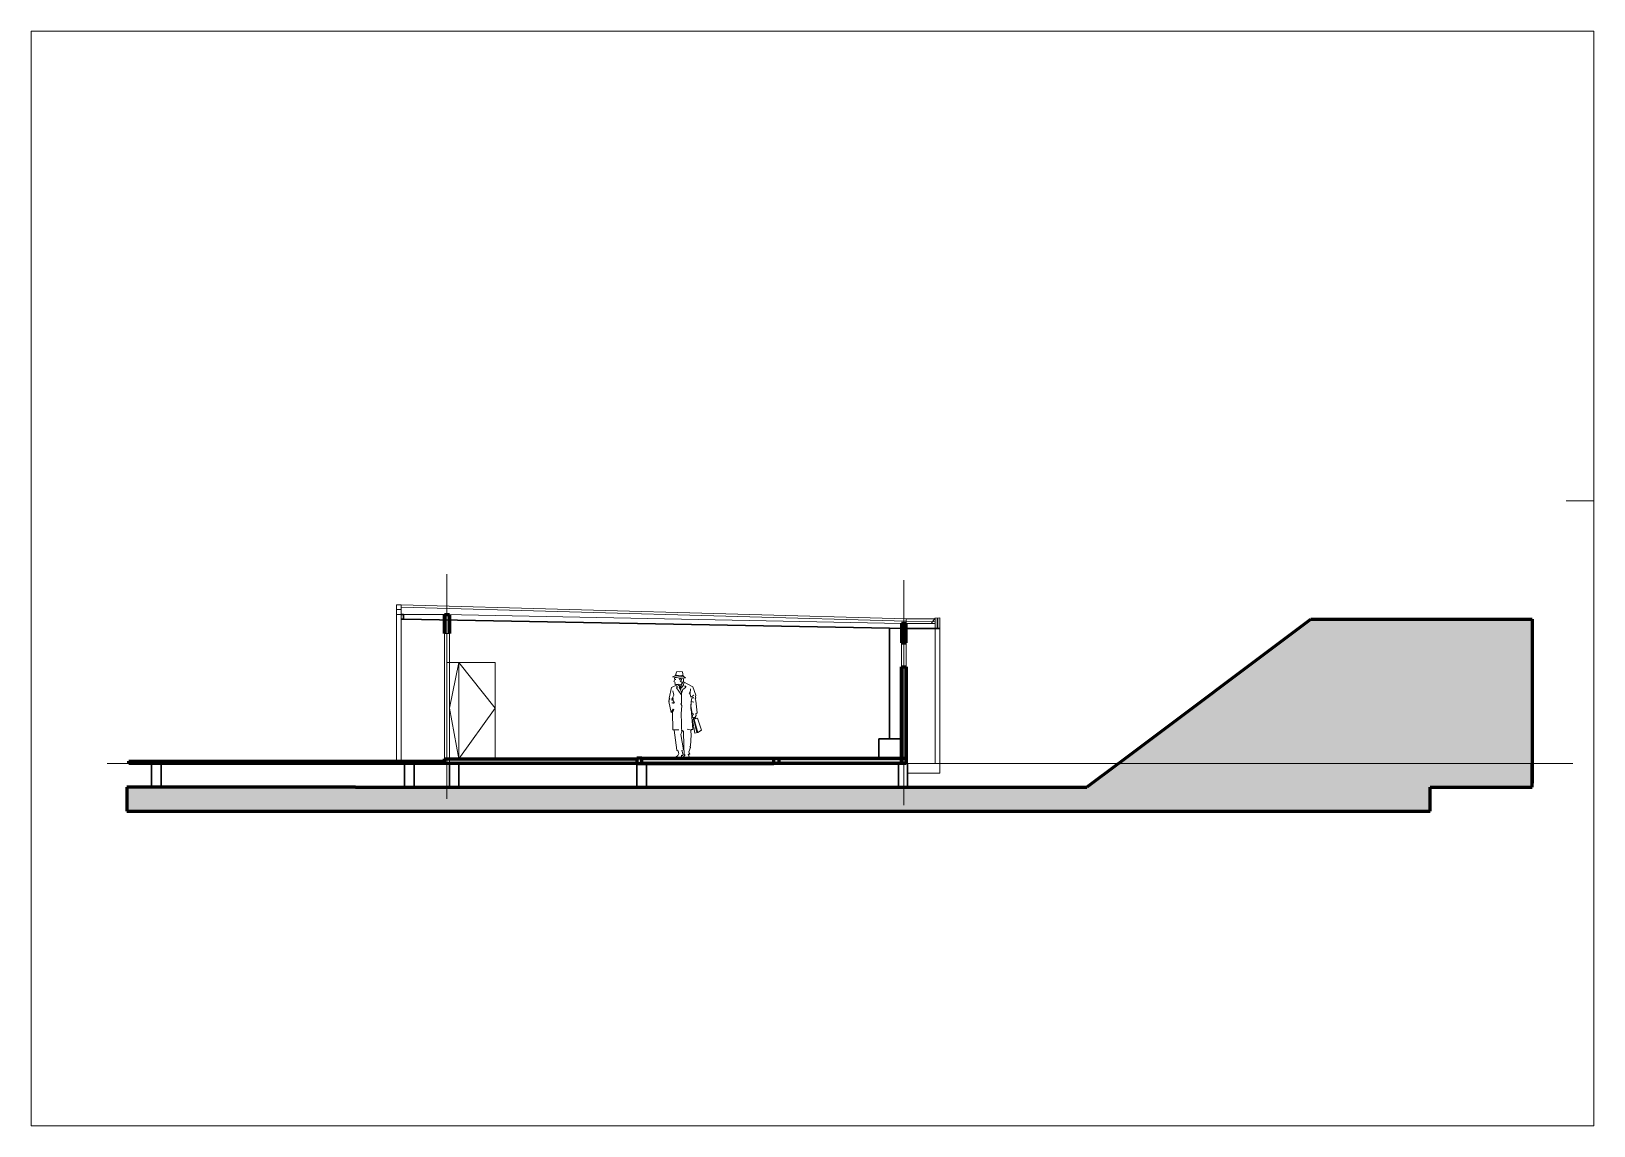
# Paper-space layout 'Corte' of a CAD drawing. Header units: millimetres. Extents: x 29 to 262, y 20 to 183.
# The model-space entities are those that its viewports show. They can reach past a viewport. Long polylines and large blocks are cut down to what shows.
import ezdxf

# ---------------------------------------------------------------- set-up
doc = ezdxf.new("R2010")
doc.units = ezdxf.units.MM
doc.linetypes.add('ACAD_ISO04W100', pattern=[30, 24, -3, 0, -3])
doc.linetypes.add('HIDDEN2', pattern=[4.7625, 3.175, -1.5875])
doc.layers.get('0').update_dxf_attribs({"lineweight": 9})
for name, color, linetype, lineweight in [('EIXOS', 251, 'ACAD_ISO04W100', 9), ('LINHA FINA', 1, 'Continuous', 9), ('LINHA GROSSA', 6, 'Continuous', 60), ('LINHA MÉDIA', 3, 'Continuous', 30), ('MOBILIARIO', 13, 'Continuous', 9), ('PROJEÇÃO', 30, 'HIDDEN2', 9)]:
    doc.layers.add(name, color=color, linetype=linetype, lineweight=lineweight)

# ---------------------------------------------------------------- blocks, each defined once
blk = doc.blocks.new('Pessoa03-VF')
for p, q in [((-0.8, 175.7), (-2.4, 179.6)), ((-0.3, 170.2), (-0.8, 175.7)), ((4.5, 166.8), (-0.3, 170.2)), ((-0.1, 165.9), (4.5, 166.8)), ((0.5, 162.9), (-0.1, 165.9)), ((0.4, 158.5), (0.5, 162.9)), ((-24.7, 146.9), (-30.1, 124.3)), ((-11.3, 152.8), (-24.7, 146.9)), ((-17.8, 156.7), (-16.6, 156.5)), ((-16.2, 153), (-11.3, 152.8)), ((-16.2, 153), (-16.2, 153)), ((19.7, 147.7), (0.4, 158.5)), ((25.7, 130.1), (19.7, 147.7)), ((24.7, 126.8), (25.7, 130.1)), ((-28.7, 123.4), (-30.8, 120.6)), ((-30.8, 120.6), (-30.1, 118.2)), ((-30.1, 118.2), (-30.7, 117.5)), ((-30.7, 117.5), (-25.6, 94.7)), ((-30.1, 124.3), (-28.7, 123.4)), ((-25.6, 94.7), (-21.6, 101.5)), ((-20.1, 100.5), (-23.2, 95.3)), ((-21.6, 101.5), (-20.1, 100.5)), ((15, 102.2), (15.6, 116.7)), ((15.9, 99.9), (15, 102.2)), ((15.6, 116.7), (15.4, 108.5)), ((15.4, 108.5), (16.6, 100.4)), ((16.6, 94.6), (15.9, 99.9)), ((16.6, 100.4), (18, 92.6)), ((24.4, 122.9), (25.9, 124.9)), ((25.6, 118.9), (24.4, 122.9)), ((25.9, 124.9), (24.7, 126.8)), ((28.1, 93.9), (25.6, 118.9)), ((-23.2, 95.3), (-22.6, 58.4)), ((19, 58.8), (16.6, 94.6)), ((20.7, 91.7), (17.7, 87.3)), ((17.7, 87.3), (18.8, 83.7)), ((18, 92.6), (20.7, 91.7)), ((26.2, 82), (18.2, 79.3)), ((18.2, 79.3), (23.2, 51.6)), ((18.8, 83.7), (20.4, 83.2)), ((20.6, 84), (20.5, 80.8)), ((27.3, 52.4), (20.9, 78.9)), ((22.8, 81.6), (21.8, 84.3)), ((21.9, 82.8), (22.3, 82.7)), ((22, 79.7), (29.2, 52.8)), ((22.3, 82.7), (26.3, 87.8)), ((23.7, 84), (26.2, 82)), ((25.6, 91.2), (28.1, 93.9)), ((26.3, 87.8), (25.6, 91.2)), ((28.9, 82.4), (27.3, 82)), ((36.8, 57.3), (28.9, 82.4)), ((-22.6, 58.4), (-18, 58.7)), ((-18, 58.7), (-19.8, 58.1)), ((-19.8, 58.1), (-14.4, 16.4)), ((-18, 58.7), (-10.3, 58.8)), ((-6.5, 48.6), (-3.7, 54.3)), ((-0.9, 16.8), (-6.5, 48.6)), ((-4.7, 58.4), (-0.8, 54.7)), ((-3.7, 54.3), (-4.7, 58.4)), ((-0.8, 54.7), (-0.2, 24.9)), ((16, 58), (7.3, 59.6)), ((14, 24.7), (15.1, 48.3)), ((14.7, 55.3), (15.7, 58.8)), ((15.1, 48.3), (14.7, 55.3)), ((15.7, 58.8), (19, 58.8)), ((23.2, 51.6), (29.4, 52.4)), ((29.4, 52.4), (36.8, 57.3)), ((-13, 5), (-16.4, 2.6)), ((-16.4, 2.6), (-16.1, 0.2)), ((-16.1, 0.2), (-8.8, -0.4)), ((-14.4, 16.4), (-11.9, 14.5)), ((-10.8, 9.4), (-13, 5)), ((-11.9, 14.5), (-10.8, 9.4)), ((-8.8, -0.4), (-4.8, 3.1)), ((-5.1, 6.2), (-3.5, 4.4)), ((-4.8, 3.1), (-5.1, 6.2)), ((-4.1, 15.3), (-0.9, 16.8)), ((-1.4, 6.4), (-4.1, 15.3)), ((-3.5, 4.4), (-1.4, 6.4)), ((2.4, 6.7), (-1.2, 2.7)), ((-1.2, 2.7), (0, 0)), ((-0.2, 24.9), (0.5, 7.3)), ((0.5, 7.3), (2.4, 6.7)), ((8.9, 7.6), (12, 7.5)), ((11.4, 1.2), (8.9, 7.6)), ((9.7, 0), (11.4, 1.2)), ((10.5, 12.4), (13.8, 21.7)), ((12, 7.5), (10.5, 12.4)), ((12.7, 24), (14, 24.7)), ((13.8, 21.7), (12.7, 24)), ((0, 0), (9.7, 0))]:
    blk.add_line(p, q)
for points in [[(-2.4, 179.6), (-8.4, 179.2), (-13.5, 180.1), (-17.2, 171.2), (-22.4, 168.6), (-18.1, 167.9), (-18.1, 167.9)], [(-17.6, 167.7), (-18.7, 165), (-18, 163.4), (-20.1, 159.4), (-18.2, 158.3), (-18.1, 156.9), (-17.4, 155.6), (-17.6, 153.3), (-16.2, 153)], [(-0.5, 165.9), (-6.8, 166.2), (-14.1, 167.1), (-17.6, 167.7)], [(-16.8, 163.9), (-15.3, 163.1), (-16.9, 163.1)], [(-16.7, 171.1), (-3.2, 169.7), (-0.6, 170), (-0.5, 171.7), (-2.9, 171.2), (-15, 172.3), (-15.6, 172.9)], [(-8.7, 166.3), (-8.2, 163.5), (-7.2, 163.7), (-5.6, 164.6), (-4.2, 163.1), (-4.6, 160.9), (-6.4, 160), (-3.4, 157.7), (-0.2, 157.7)], [(-21.8, 139.9), (-20.4, 130.6), (-22.1, 126.4), (-21.4, 122.6), (-24.4, 124.8), (-21.4, 120.4), (-26, 121.2), (-22.2, 120.1), (-19.1, 114.5), (-24.4, 115), (-20.8, 113.3)], [(-14.3, 149.6), (-12.1, 148), (-14.2, 145.8), (-4.9, 131.9), (-1.5, 142.3), (4.4, 146.3), (3, 149.9), (6, 147.1)], [(-8.8, 146.8), (-7.5, 148.6), (-10.9, 151.8)], [(-10, 153.2), (-9, 151.8), (-5.6, 152.4), (-1.5, 156.1), (-4.7, 149.9), (-6, 148.3), (-4.6, 144.9), (0.2, 151.6), (0.9, 155.9)], [(-8.9, 146.7), (-6.1, 142.2), (-4.4, 136.3), (-4.4, 114.1), (-5.5, 112.4), (-3.6, 109.1), (-5.2, 91.6), (-4.3, 72.5), (-4.9, 59.7)], [(-5.5, 140.6), (-6.2, 145.2), (-5.7, 147.1), (-6.7, 148.6), (-7.7, 146.5), (-6.9, 145.3), (-7.4, 144)], [(14.9, 143.3), (14.1, 134.9), (11.6, 135.3), (14.1, 132.6), (15.2, 126.1), (21.4, 130.2), (16.6, 127.3), (21.7, 124.6), (17.2, 124.1), (16, 117.5), (21.2, 116.1)]]:
    blk.add_lwpolyline(points)

msp = doc.modelspace()

# ---------------------------------------------------------------- hatches: boundary and pattern name
at = {"layer": 'EIXOS'}
h = msp.add_hatch(color=256, dxfattribs=at)
h.dxf.hatch_style = 1
h.paths.add_polyline_path([(1565518.5, 2340835.6), (1565338.5, 2340835.6), (1565338.5, 2340809.8), (1565518.5, 2340809.8)])
h.paths.add_polyline_path([(1565338.5, 2340835.6), (1565298.5, 2340835.6), (1565298.5, 2340809.8), (1565338.5, 2340809.8)])
h.paths.add_polyline_path([(1565338.5, 2340809.8), (1565298.5, 2340809.8), (1565298.5, 2340785.6), (1565303.8, 2340785.6), (1565338.5, 2340785.6)])
h.paths.add_polyline_path([(1565518.5, 2340809.8), (1565338.5, 2340809.8), (1565338.5, 2340785.6), (1565518.5, 2340785.6)])
h.paths.add_polyline_path([(1565698.5, 2340809.8), (1565518.5, 2340809.8), (1565518.5, 2340785.6), (1565698.5, 2340785.6)])
h.paths.add_polyline_path([(1565698.5, 2340835.6), (1565518.5, 2340835.6), (1565518.5, 2340809.8), (1565698.5, 2340809.8)])
h.paths.add_polyline_path([(1565878.5, 2340835.6), (1565698.5, 2340835.6), (1565698.5, 2340809.8), (1565878.5, 2340809.8)])
h.paths.add_polyline_path([(1565878.5, 2340809.8), (1565698.5, 2340809.8), (1565698.5, 2340785.6), (1565878.5, 2340785.6)])
h.paths.add_polyline_path([(1566058.5, 2340809.8), (1565878.5, 2340809.8), (1565878.5, 2340785.6), (1566058.5, 2340785.6)])
h.paths.add_polyline_path([(1566058.5, 2340835.6), (1565878.5, 2340835.6), (1565878.5, 2340809.8), (1566058.5, 2340809.8)])
h.paths.add_polyline_path([(1566238.5, 2340809.8), (1566058.5, 2340809.8), (1566058.5, 2340785.6), (1566238.5, 2340785.6)])
h.paths.add_polyline_path([(1566238.5, 2340835.6), (1566058.5, 2340835.6), (1566058.5, 2340809.8), (1566238.5, 2340809.8)])
h.paths.add_polyline_path([(1566418.5, 2340835.6), (1566238.5, 2340835.6), (1566238.5, 2340809.8), (1566418.5, 2340809.8)])
h.paths.add_polyline_path([(1566418.5, 2340809.8), (1566238.5, 2340809.8), (1566238.5, 2340785.6), (1566418.5, 2340785.6)])
h.paths.add_polyline_path([(1566598.5, 2340809.8), (1566418.5, 2340809.8), (1566418.5, 2340785.6), (1566598.5, 2340785.6)])
h.paths.add_polyline_path([(1566598.5, 2340835.6), (1566418.5, 2340835.6), (1566418.5, 2340809.8), (1566598.5, 2340809.8)])
h.paths.add_polyline_path([(1566778.5, 2340835.6), (1566598.5, 2340835.6), (1566598.5, 2340809.8), (1566778.5, 2340809.8)])
h.paths.add_polyline_path([(1566778.5, 2340809.8), (1566598.5, 2340809.8), (1566598.5, 2340785.6), (1566778.5, 2340785.6)])
h.paths.add_polyline_path([(1566958.5, 2340809.8), (1566778.5, 2340809.8), (1566778.5, 2340785.6), (1566958.5, 2340785.6)])
h.paths.add_polyline_path([(1566958.5, 2340835.6), (1566778.5, 2340835.6), (1566778.5, 2340809.8), (1566958.5, 2340809.8)])
h.paths.add_polyline_path([(1567138.5, 2340835.6), (1566958.5, 2340835.6), (1566958.5, 2340809.8), (1567138.5, 2340809.8)])
h.paths.add_polyline_path([(1567138.5, 2340809.8), (1566958.5, 2340809.8), (1566958.5, 2340785.6), (1567138.5, 2340785.6)])
h.paths.add_polyline_path([(1567263.8, 2340809.8), (1567138.5, 2340809.8), (1567138.5, 2340785.6), (1567263.8, 2340785.6)])
h.paths.add_polyline_path([(1567263.8, 2340835.6), (1567138.5, 2340835.6), (1567138.5, 2340809.8), (1567263.8, 2340809.8)])
h.paths.add_polyline_path([(1565393.2, 2338926.3), (1565315.8, 2338926.3), (1565315.8, 2338904.4), (1565393.2, 2338904.4)])
h.paths.add_polyline_path([(1565393.2, 2338954.4), (1565315.8, 2338954.4), (1565315.8, 2338926.3), (1565393.2, 2338926.3)])
h.paths.add_polyline_path([(1565573.2, 2338954.4), (1565393.2, 2338954.4), (1565393.2, 2338926.3), (1565573.2, 2338926.3)])
h.paths.add_polyline_path([(1565573.2, 2338926.3), (1565393.2, 2338926.3), (1565393.2, 2338904.4), (1565573.2, 2338904.4)])
h.paths.add_polyline_path([(1565753.2, 2338926.3), (1565573.2, 2338926.3), (1565573.2, 2338904.4), (1565753.2, 2338904.4)])
h.paths.add_polyline_path([(1565753.2, 2338954.4), (1565573.2, 2338954.4), (1565573.2, 2338926.3), (1565753.2, 2338926.3)])
h.paths.add_polyline_path([(1565933.2, 2338954.4), (1565923.2, 2338954.4), (1565753.2, 2338954.4), (1565753.2, 2338926.3), (1565933.2, 2338926.3)])
h.paths.add_polyline_path([(1565933.2, 2338926.3), (1565753.2, 2338926.3), (1565753.2, 2338904.4), (1565933.2, 2338904.4)])
h.paths.add_polyline_path([(1566113.2, 2338926.3), (1565933.2, 2338926.3), (1565933.2, 2338904.4), (1566113.2, 2338904.4)])
h.paths.add_polyline_path([(1566113.2, 2338954.4), (1565933.2, 2338954.4), (1565933.2, 2338926.3), (1566113.2, 2338926.3)])
h.paths.add_polyline_path([(1566293.2, 2338954.4), (1566283.2, 2338954.4), (1566113.2, 2338954.4), (1566113.2, 2338926.3), (1566293.2, 2338926.3)])
h.paths.add_polyline_path([(1566293.2, 2338926.3), (1566113.2, 2338926.3), (1566113.2, 2338904.4), (1566293.2, 2338904.4)])
h.paths.add_polyline_path([(1566473.2, 2338926.3), (1566293.2, 2338926.3), (1566293.2, 2338904.4), (1566473.2, 2338904.4)])
h.paths.add_polyline_path([(1566473.2, 2338954.4), (1566293.2, 2338954.4), (1566293.2, 2338926.3), (1566473.2, 2338926.3)])
h.paths.add_polyline_path([(1566653.2, 2338954.4), (1566473.2, 2338954.4), (1566473.2, 2338926.3), (1566653.2, 2338926.3)])
h.paths.add_polyline_path([(1566833.2, 2338954.4), (1566823.2, 2338954.4), (1566653.2, 2338954.4), (1566653.2, 2338926.3), (1566833.2, 2338926.3)])
h.paths.add_polyline_path([(1567013.2, 2338954.4), (1566833.2, 2338954.4), (1566833.2, 2338926.3), (1567013.2, 2338926.3)])
h.paths.add_polyline_path([(1567193.2, 2338954.4), (1567013.2, 2338954.4), (1567013.2, 2338926.3), (1567193.2, 2338926.3)])
h.paths.add_polyline_path([(1567193.2, 2338926.3), (1567013.2, 2338926.3), (1567013.2, 2338904.4), (1567193.2, 2338904.4)])
h.paths.add_polyline_path([(1567013.2, 2338926.3), (1566833.2, 2338926.3), (1566833.2, 2338904.4), (1567013.2, 2338904.4)])
h.paths.add_polyline_path([(1566833.2, 2338926.3), (1566653.2, 2338926.3), (1566653.2, 2338904.4), (1566833.2, 2338904.4)])
h.paths.add_polyline_path([(1566653.2, 2338926.3), (1566473.2, 2338926.3), (1566473.2, 2338904.4), (1566653.2, 2338904.4)])
h.paths.add_polyline_path([(1567215.8, 2338954.4), (1567193.2, 2338954.4), (1567193.2, 2338926.3), (1567215.8, 2338926.3)])
h.paths.add_polyline_path([(1567215.8, 2338926.3), (1567193.2, 2338926.3), (1567193.2, 2338904.4), (1567215.8, 2338904.4)])
h.paths.add_polyline_path([(1569397.2, 2339977.2), (1568668.9, 2339977.2), (1568633, 2339937.2), (1568240.8, 2339937.2), (1567172.2, 2339937.2), (1567172.2, 2339887.2), (1569397.2, 2339887.2)])
h.paths.add_polyline_path([(1569397.2, 2340287.2), (1568947.2, 2340287.2), (1568668.9, 2339977.2), (1569397.2, 2339977.2)])
h.paths.add_polyline_path([(1563658.5, 2340274.7), (1563653.5, 2340274.7), (1563653.5, 2340263.7), (1563658.5, 2340263.7)])
h.paths.add_polyline_path([(1563663.5, 2340274.7), (1563658.5, 2340274.7), (1563658.5, 2340263.7), (1563663.5, 2340263.7)])
h.paths.add_polyline_path([(1563658.5, 2340464.7), (1563653.5, 2340464.7), (1563653.5, 2340274.7), (1563658.5, 2340274.7)])
h.paths.add_polyline_path([(1563663.5, 2340464.7), (1563658.5, 2340464.7), (1563658.5, 2340274.7), (1563663.5, 2340274.7)])
h.paths.add_polyline_path([(1563663.5, 2340554.7), (1563658.5, 2340554.7), (1563658.5, 2340514.7), (1563663.5, 2340514.7)])
h.paths.add_polyline_path([(1563658.5, 2340554.7), (1563653.5, 2340554.7), (1563653.5, 2340514.7), (1563658.5, 2340514.7)])
h.paths.add_polyline_path([(1562713.5, 2340562), (1562708.5, 2340562.1), (1562708.5, 2340533.7), (1562713.5, 2340533.7)])
h.paths.add_polyline_path([(1562708.5, 2340562.1), (1562703.5, 2340562.1), (1562703.5, 2340533.7), (1562708.5, 2340533.7)])
h.paths.add_polyline_path([(1562713.5, 2340573.5), (1562708.5, 2340573.6), (1562708.5, 2340562.1), (1562713.5, 2340562)])
h.paths.add_polyline_path([(1562708.5, 2340573.6), (1562703.5, 2340573.7), (1562703.5, 2340562.1), (1562708.5, 2340562.1)])
h.paths.add_polyline_path([(1563103.5, 2340273.7), (1562713.5, 2340273.7), (1562713.5, 2340263.7), (1563103.5, 2340263.7)], flags=17)
h.paths.add_polyline_path([(1563388.5, 2340274.7), (1563192.6, 2340274.7), (1563192.6, 2340274.7), (1563192.6, 2340274.7), (1563113.5, 2340274.7), (1563113.5, 2340263.7), (1563388.5, 2340263.7)])
h.paths.add_polyline_path([(1563113.5, 2340274.7), (1563103.5, 2340274.7), (1562713.5, 2340273.7), (1563103.5, 2340273.7), (1563103.5, 2340263.7), (1563113.5, 2340263.7)])
h.paths.add_polyline_path([(1563398.5, 2340274.7), (1563388.5, 2340274.7), (1563388.5, 2340263.7), (1563398.5, 2340263.7)])
h.paths.add_polyline_path([(1563653.5, 2340274.7), (1563398.5, 2340274.7), (1563398.5, 2340263.7), (1563653.5, 2340263.7)])
h = msp.add_hatch(color=256, dxfattribs=at)
h.dxf.hatch_style = 1
h.paths.add_polyline_path([(1562518.5, 2340214.7), (1562042.7, 2340214.7), (1562042.7, 2340164.7), (1562513.2, 2340164.7), (1564753.2, 2340164.7), (1564753.2, 2340214.7), (1564964.9, 2340214.7), (1564964.9, 2340263.7), (1564104.7, 2340263.7), (1564039.3, 2340214.7)])
h.paths.add_polyline_path([(1564964.9, 2340563.6), (1564504.9, 2340563.6), (1564104.7, 2340263.7), (1564964.9, 2340263.7)])
h = msp.add_hatch(color=256, dxfattribs=at)
h.dxf.hatch_style = 1
h.paths.add_polyline_path([(1562603.5, 2340268.7), (1562047.2, 2340268.7), (1562047.2, 2340263.7), (1562603.5, 2340263.7)])
h.paths.add_polyline_path([(1562613.5, 2340268.7), (1562603.5, 2340268.7), (1562603.5, 2340263.7), (1562613.5, 2340263.7)])
h = msp.add_hatch(color=256, dxfattribs=at)
h.dxf.hatch_style = 1
h.paths.add_polyline_path([(1562703.5, 2340268.7), (1562613.5, 2340268.7), (1562613.5, 2340263.7), (1562703.5, 2340263.7)])

# ---------------------------------------------------------------- linework, layer by layer
for p, q in [((1565298.5, 2340809.8), (1565036, 2340809.8)), ((1562708.5, 2340190.2), (1562708.5, 2340657.3)), ((1563658.5, 2340177.1), (1563658.5, 2340645)), ((1565049.3, 2340263.7), (1562001.7, 2340263.7)), ((1562518.5, 2340263.7), (1565049.3, 2340263.7)), ((1562708.5, 2340263.7), (1562708.5, 2340190.2)), ((1563663.5, 2340263.7), (1563658.5, 2340263.7)), ((1563658.5, 2340263.7), (1563658.5, 2340177.1))]:
    msp.add_line(p, q, dxfattribs=at)
at = {"layer": 'LINHA FINA'}
for p, q in [((1562613.5, 2340593.7), (1562603.5, 2340593.7)), ((1562603.5, 2340593.7), (1562603.5, 2340263.7)), ((1562603.5, 2340593.7), (1562603.5, 2340583.7)), ((1562603.5, 2340583.7), (1562613.5, 2340583.7)), ((1562703.5, 2340573.7), (1562603.5, 2340573.7)), ((1562613.5, 2340263.7), (1562613.5, 2340593.7)), ((1563663.5, 2340564.7), (1562613.5, 2340593.7)), ((1562613.5, 2340583.7), (1562613.5, 2340588.7)), ((1562613.5, 2340588.7), (1563663.5, 2340559.7)), ((1563653.5, 2340554.7), (1562703.5, 2340573.7)), ((1563663.5, 2340554.7), (1563663.5, 2340564.7)), ((1563663.5, 2340564.7), (1563723.5, 2340564.7)), ((1563723.5, 2340566.1), (1563715.1, 2340554.7)), ((1563733.5, 2340566.7), (1563723.5, 2340566.1)), ((1563723.5, 2340263.7), (1563723.5, 2340566.1)), ((1563733.5, 2340263.7), (1563733.5, 2340566.7)), ((1562703.5, 2340263.7), (1562703.5, 2340533.7)), ((1562703.5, 2340533.7), (1562713.5, 2340533.7)), ((1562713.5, 2340533.7), (1562713.5, 2340263.7)), ((1563663.5, 2340554.7), (1563663.5, 2340559.7)), ((1563663.5, 2340559.7), (1563723.5, 2340558.1)), ((1563663.5, 2340554.7), (1563723.5, 2340554.7)), ((1563663.5, 2340514.7), (1563653.5, 2340514.7)), ((1563653.5, 2340514.7), (1563653.5, 2340464.7)), ((1563663.5, 2340464.7), (1563663.5, 2340514.7)), ((1562708.5, 2340263.7), (1562708.5, 2340473.7)), ((1562708.5, 2340473.7), (1562808.5, 2340473.7)), ((1562808.5, 2340473.7), (1562808.5, 2340273.7)), ((1562703.5, 2340263.7), (1562613.5, 2340263.7)), ((1563663.5, 2340263.7), (1563723.5, 2340263.7)), ((1563733.5, 2340243.7), (1563666, 2340243.7)), ((1563666, 2340243.7), (1563733.5, 2340243.7)), ((1563723.5, 2340263.7), (1563733.5, 2340263.7)), ((1563733.5, 2340243.7), (1563733.5, 2340263.7))]:
    msp.add_line(p, q, dxfattribs=at)
at = {"layer": 'LINHA GROSSA'}
for p, q in [((1562703.5, 2340533.7), (1562703.5, 2340573.7)), ((1562703.5, 2340573.7), (1562713.5, 2340573.7)), ((1562713.5, 2340573.7), (1562713.5, 2340533.7)), ((1564104.7, 2340263.7), (1564504.9, 2340563.6)), ((1564504.9, 2340563.6), (1564964.9, 2340563.6)), ((1564964.9, 2340563.6), (1564964.9, 2340263.7)), ((1563663.5, 2340554.7), (1563653.5, 2340554.7)), ((1563653.5, 2340554.7), (1563653.5, 2340514.7)), ((1563663.5, 2340514.7), (1563663.5, 2340554.7)), ((1563653.5, 2340514.7), (1563663.5, 2340514.7)), ((1563653.5, 2340274.7), (1563653.5, 2340464.7)), ((1563653.5, 2340464.7), (1563663.5, 2340464.7)), ((1563663.5, 2340464.7), (1563663.5, 2340274.7)), ((1562703.5, 2340263.7), (1562703.5, 2340273.7)), ((1562703.5, 2340263.7), (1562703.5, 2340273.7)), ((1562703.5, 2340273.7), (1563103.5, 2340273.7)), ((1562703.5, 2340263.7), (1562703.5, 2340273.7)), ((1563113.5, 2340274.7), (1563103.5, 2340274.7)), ((1563103.5, 2340273.7), (1563103.5, 2340263.7)), ((1563113.5, 2340263.7), (1563113.5, 2340274.7)), ((1563113.5, 2340274.7), (1563663.5, 2340274.7)), ((1563388.5, 2340263.7), (1563388.5, 2340274.7)), ((1563388.5, 2340274.7), (1563398.5, 2340274.7)), ((1563398.5, 2340274.7), (1563398.5, 2340263.7)), ((1563653.5, 2340263.7), (1563653.5, 2340274.7)), ((1563663.5, 2340274.7), (1563663.5, 2340263.7)), ((1562047.2, 2340263.7), (1562047.2, 2340268.7)), ((1562047.2, 2340268.7), (1562603.5, 2340268.7)), ((1562703.5, 2340263.7), (1562047.2, 2340263.7)), ((1562603.5, 2340268.7), (1562703.5, 2340268.7)), ((1563103.5, 2340263.7), (1562703.5, 2340263.7)), ((1563103.5, 2340263.7), (1563113.5, 2340263.7)), ((1563663.5, 2340263.7), (1563113.5, 2340263.7)), ((1563113.5, 2340263.7), (1563113.5, 2340263.7)), ((1563113.5, 2340263.7), (1563388.5, 2340263.7)), ((1563398.5, 2340263.7), (1563388.5, 2340263.7)), ((1563663.5, 2340263.7), (1563653.5, 2340263.7)), ((1564104.7, 2340263.7), (1564039.3, 2340214.7)), ((1564964.9, 2340263.7), (1564964.9, 2340222.5)), ((1564964.9, 2340214.7), (1564964.9, 2340263.7)), ((1562518.5, 2340214.7), (1562042.7, 2340214.7)), ((1562042.7, 2340214.7), (1562042.7, 2340164.7)), ((1562518.5, 2340214.7), (1564039.3, 2340214.7)), ((1564753.2, 2340164.7), (1564753.2, 2340214.7)), ((1564753.2, 2340214.7), (1564964.9, 2340214.7)), ((1562042.7, 2340164.7), (1562513.2, 2340164.7)), ((1562513.2, 2340164.7), (1564753.2, 2340164.7))]:
    msp.add_line(p, q, dxfattribs=at)
at = {"layer": 'LINHA MÉDIA'}
for p, q in [((1562613.5, 2340573.7), (1562618.5, 2340573.7)), ((1562618.5, 2340563.7), (1562613.5, 2340563.7)), ((1562618.5, 2340573.7), (1562618.5, 2340563.7)), ((1562618.5, 2340563.7), (1563628.7, 2340544.7)), ((1563728.8, 2340544.6), (1563728.8, 2340566.4)), ((1563628.7, 2340314.7), (1563628.7, 2340544.7)), ((1563628.7, 2340544.7), (1563653.5, 2340544.6)), ((1563663.5, 2340544.6), (1563723.5, 2340544.6)), ((1563723.5, 2340544.6), (1563733.5, 2340544.6)), ((1563733.5, 2340544.6), (1563728.8, 2340544.6)), ((1563628.7, 2340314.7), (1563628.7, 2340487.6)), ((1563606.5, 2340274.7), (1563606.5, 2340314.7)), ((1563606.5, 2340314.7), (1563653.5, 2340314.7)), ((1562094.3, 2340263.7), (1562094.3, 2340214.7)), ((1562114.3, 2340214.7), (1562114.3, 2340263.7)), ((1562620.5, 2340263.7), (1562620.5, 2340214.7)), ((1562640.5, 2340214.7), (1562640.5, 2340263.7)), ((1562713.5, 2340263.7), (1562713.5, 2340214.7)), ((1562733.5, 2340214.7), (1562733.5, 2340263.7)), ((1563103.5, 2340263.7), (1563103.5, 2340214.7)), ((1563123.5, 2340214.7), (1563123.5, 2340263.7)), ((1563647.7, 2340214.7), (1563647.7, 2340263.7)), ((1563666, 2340214.7), (1563666, 2340263.7)), ((1562094.3, 2340214.7), (1562114.3, 2340214.7)), ((1562620.5, 2340214.7), (1562640.5, 2340214.7)), ((1562713.5, 2340214.7), (1562733.5, 2340214.7)), ((1563103.5, 2340214.7), (1563123.5, 2340214.7)), ((1563647.7, 2340214.7), (1563666, 2340214.7))]:
    msp.add_line(p, q, dxfattribs=at)
at = {"layer": 'PROJEÇÃO'}
for p, q in [((1562713.5, 2340378.7), (1562733.5, 2340473.7)), ((1562733.5, 2340273.7), (1562733.5, 2340473.7)), ((1562808.5, 2340378.7), (1562733.5, 2340473.7)), ((1562713.5, 2340378.7), (1562733.5, 2340273.7)), ((1562808.5, 2340378.7), (1562733.5, 2340273.7))]:
    msp.add_line(p, q, dxfattribs=at)

# ---------------------------------------------------------------- block references
at = {"layer": 'MOBILIARIO', "rotation": 0.4565986109741236}
msp.add_blockref('Pessoa03-VF', (1563201.4, 2340275.2), dxfattribs=at)

psp = doc.layouts.new('Corte')

# ---------------------------------------------------------------- viewports
at = {"layer": 'EIXOS', "view_target_point": (784820.02, 1170715.4)}
psp.add_viewport(center=(145.35, 101.77), size=(232.56, 162.8309), view_center_point=(778648.59, 1169932.83), view_height=2274.7722, dxfattribs=at)

doc.saveas('drawing.dxf')
